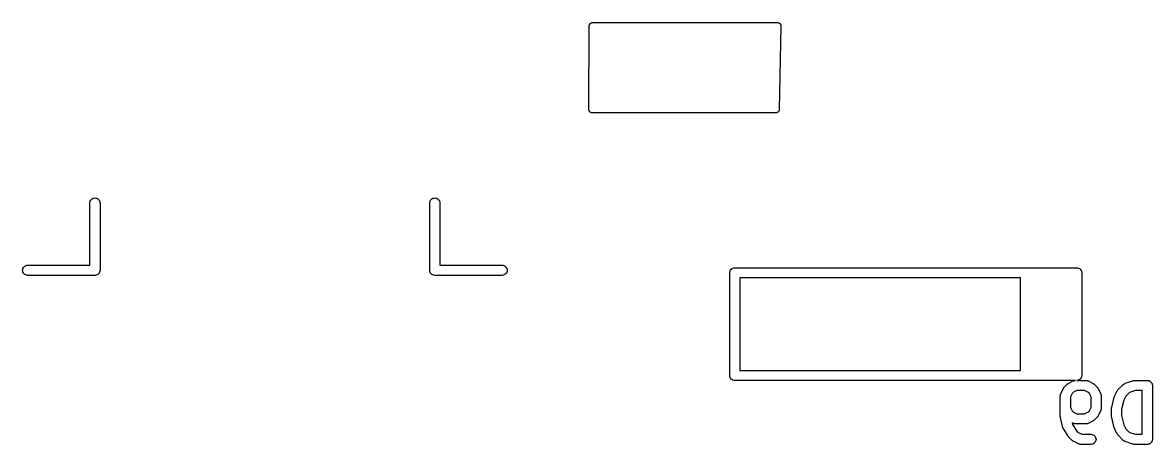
# Model space of a CAD drawing. Extents: x -13 to 127, y -89 to 15.
# Drawn here: x 5.92 to 22.72, y -85.79 to -79.52 of the extents above; entities that cross this region are included whole.
import ezdxf

# ---------------------------------------------------------------- set-up
doc = ezdxf.new("R2010")
doc.units = 0
doc.layers.add('BLACK', color=7, linetype='CONTINUOUS')

msp = doc.modelspace()

# ---------------------------------------------------------------- linework, layer by layer
at = {"layer": 'BLACK', "linetype": 'CONTINUOUS'}
for p, q in [((14.34, -80.8098), (14.345, -79.5698)), ((14.345, -79.5691), (14.3455, -79.5645)), ((14.345, -79.5696), (14.345, -79.5691)), ((14.345, -79.5697), (14.345, -79.5696)), ((14.345, -79.5698), (14.345, -79.5697)), ((14.345, -79.5697), (14.345, -79.5697)), ((14.3455, -79.5645), (14.346, -79.5599)), ((14.346, -79.5599), (14.3461, -79.5597)), ((14.3461, -79.5594), (14.3475, -79.555)), ((14.3461, -79.5597), (14.3461, -79.5594)), ((14.3475, -79.555), (14.3489, -79.5506)), ((14.3489, -79.5506), (14.349, -79.5504)), ((14.349, -79.5504), (14.3491, -79.5501)), ((14.3491, -79.5501), (14.3514, -79.5461)), ((14.3514, -79.5461), (14.3535, -79.542)), ((14.3535, -79.542), (14.3537, -79.5418)), ((14.3537, -79.5418), (14.3539, -79.5416)), ((14.3539, -79.5416), (14.3568, -79.5381)), ((14.3568, -79.5381), (14.3598, -79.5345)), ((14.3598, -79.5345), (14.36, -79.5343)), ((14.36, -79.5343), (14.3602, -79.5341)), ((14.3602, -79.5341), (14.3637, -79.5313)), ((14.3637, -79.5313), (14.3673, -79.5284)), ((14.3673, -79.5284), (14.3676, -79.5282)), ((14.3676, -79.5282), (14.3678, -79.5281)), ((14.3678, -79.5281), (14.3718, -79.526)), ((14.3718, -79.526), (14.3759, -79.5238)), ((14.3759, -79.5238), (14.3762, -79.5237)), ((14.3762, -79.5237), (14.3765, -79.5236)), ((14.3765, -79.5236), (14.3808, -79.5223)), ((14.3808, -79.5223), (14.3853, -79.521)), ((14.3853, -79.521), (14.3856, -79.5209)), ((14.3856, -79.5209), (14.3858, -79.5208)), ((14.3858, -79.5208), (14.3904, -79.5205)), ((14.3904, -79.5205), (14.395, -79.52)), ((14.395, -79.52), (17.145, -79.52)), ((17.145, -79.52), (17.1457, -79.52)), ((17.1457, -79.52), (17.146, -79.52)), ((17.146, -79.52), (17.1464, -79.52)), ((17.1464, -79.52), (17.1509, -79.5206)), ((17.1509, -79.5206), (17.1554, -79.5211)), ((17.1554, -79.5211), (17.1557, -79.5212)), ((17.1557, -79.5212), (17.156, -79.5212)), ((17.156, -79.5212), (17.1603, -79.5227)), ((17.1603, -79.5227), (17.1647, -79.524)), ((17.1647, -79.524), (17.165, -79.5242)), ((17.165, -79.5242), (17.1653, -79.5243)), ((17.1653, -79.5243), (17.1693, -79.5265)), ((17.1693, -79.5265), (17.1732, -79.5287)), ((17.195, -79.571), (17.17, -80.811)), ((17.1732, -79.5287), (17.1735, -79.529)), ((17.1735, -79.529), (17.1738, -79.5291)), ((17.1738, -79.5291), (17.1773, -79.5321)), ((17.1773, -79.5321), (17.1807, -79.535)), ((17.1807, -79.535), (17.1809, -79.5353)), ((17.1809, -79.5353), (17.1812, -79.5355)), ((17.1812, -79.5355), (17.184, -79.5391)), ((17.184, -79.5391), (17.1868, -79.5426)), ((17.1868, -79.5426), (17.187, -79.5429)), ((17.187, -79.5429), (17.1872, -79.5432)), ((17.1872, -79.5432), (17.1893, -79.5473)), ((17.1893, -79.5473), (17.1914, -79.5513)), ((17.1914, -79.5513), (17.1915, -79.5516)), ((17.1915, -79.5516), (17.1916, -79.5519)), ((17.1916, -79.5519), (17.1928, -79.5563)), ((17.1928, -79.5563), (17.1941, -79.5606)), ((17.1941, -79.5606), (17.1941, -79.561)), ((17.1941, -79.561), (17.1942, -79.5613)), ((17.1942, -79.5613), (17.1946, -79.5658)), ((17.1946, -79.5658), (17.195, -79.5703)), ((17.195, -79.5703), (17.195, -79.5707)), ((17.195, -79.5707), (17.195, -79.571)), ((14.3405, -80.8148), (14.34, -80.8098)), ((14.3409, -80.8194), (14.3405, -80.8148)), ((14.3409, -80.8195), (14.3409, -80.8194)), ((14.3409, -80.8194), (14.3409, -80.8194)), ((14.3423, -80.8242), (14.3409, -80.8195)), ((14.3436, -80.8287), (14.3423, -80.8242)), ((14.3437, -80.8288), (14.3436, -80.8287)), ((14.3437, -80.8289), (14.3437, -80.8288)), ((14.3459, -80.8331), (14.3437, -80.8289)), ((14.3482, -80.8374), (14.3459, -80.8331)), ((14.3482, -80.8375), (14.3482, -80.8374)), ((14.3482, -80.8374), (14.3482, -80.8374)), ((14.3514, -80.8414), (14.3482, -80.8375)), ((14.3543, -80.845), (14.3514, -80.8414)), ((14.3544, -80.8451), (14.3543, -80.845)), ((14.3543, -80.845), (14.3543, -80.845)), ((14.3582, -80.8483), (14.3544, -80.8451)), ((14.3618, -80.8513), (14.3582, -80.8483)), ((14.3619, -80.8513), (14.3618, -80.8513)), ((14.3618, -80.8513), (14.3618, -80.8513)), ((14.3661, -80.8536), (14.3619, -80.8513)), ((14.3703, -80.856), (14.3661, -80.8536)), ((14.3704, -80.856), (14.3703, -80.856)), ((14.375, -80.8574), (14.3704, -80.856)), ((14.3704, -80.856), (14.3704, -80.856)), ((14.3796, -80.8589), (14.375, -80.8574)), ((14.3797, -80.8589), (14.3796, -80.8589)), ((14.3846, -80.8595), (14.3797, -80.8589)), ((14.3797, -80.8589), (14.3797, -80.8589)), ((14.3893, -80.86), (14.3846, -80.8595)), ((14.3894, -80.86), (14.3893, -80.86)), ((14.3895, -80.86), (14.3894, -80.86)), ((14.3894, -80.86), (14.3894, -80.86)), ((14.39, -80.86), (14.3895, -80.86)), ((17.12, -80.86), (14.39, -80.86)), ((17.1242, -80.8596), (17.12, -80.86)), ((17.1284, -80.8593), (17.1242, -80.8596)), ((17.129, -80.8591), (17.1284, -80.8593)), ((17.1297, -80.859), (17.129, -80.8591)), ((17.1338, -80.8578), (17.1297, -80.859)), ((17.1378, -80.8567), (17.1338, -80.8578)), ((17.1384, -80.8564), (17.1378, -80.8567)), ((17.1391, -80.8562), (17.1384, -80.8564)), ((17.1428, -80.8542), (17.1391, -80.8562)), ((17.1465, -80.8524), (17.1428, -80.8542)), ((17.1471, -80.852), (17.1465, -80.8524)), ((17.1477, -80.8516), (17.1471, -80.852)), ((17.1509, -80.849), (17.1477, -80.8516)), ((17.1543, -80.8464), (17.1509, -80.849)), ((17.1547, -80.8459), (17.1543, -80.8464)), ((17.1552, -80.8455), (17.1547, -80.8459)), ((17.1579, -80.8422), (17.1552, -80.8455)), ((17.1607, -80.8391), (17.1579, -80.8422)), ((17.161, -80.8385), (17.1607, -80.8391)), ((17.1615, -80.838), (17.161, -80.8385)), ((17.1635, -80.8343), (17.1615, -80.838)), ((17.1656, -80.8306), (17.1635, -80.8343)), ((17.1658, -80.83), (17.1656, -80.8306)), ((17.1661, -80.8294), (17.1658, -80.83)), ((17.1673, -80.8254), (17.1661, -80.8294)), ((17.1687, -80.8214), (17.1673, -80.8254)), ((17.1688, -80.8207), (17.1687, -80.8214)), ((17.169, -80.8201), (17.1688, -80.8207)), ((17.1694, -80.8159), (17.169, -80.8201)), ((17.17, -80.8117), (17.1694, -80.8159)), ((17.17, -80.811), (17.17, -80.8117)), ((6.925, -82.1963), (6.92609, -82.1853)), ((6.925, -83.125), (6.925, -82.1963)), ((6.92609, -82.1853), (6.93037, -82.1712)), ((6.93037, -82.1712), (6.93734, -82.1581)), ((6.93734, -82.1581), (6.94671, -82.1467)), ((6.94671, -82.1467), (6.95813, -82.1373)), ((6.95813, -82.1373), (6.97116, -82.1304)), ((6.97116, -82.1304), (6.9853, -82.1261)), ((6.9853, -82.1261), (7, -82.1246)), ((7, -82.1246), (7.0147, -82.1261)), ((7.0147, -82.1261), (7.02884, -82.1304)), ((7.02884, -82.1304), (7.04187, -82.1373)), ((7.04187, -82.1373), (7.05329, -82.1467)), ((7.05329, -82.1467), (7.06266, -82.1581)), ((7.06266, -82.1581), (7.06962, -82.1712)), ((7.06962, -82.1712), (7.07391, -82.1853)), ((7.07391, -82.1853), (7.075, -82.1963)), ((7.075, -82.1963), (7.075, -83.1963)), ((11.975, -82.1963), (11.9761, -82.1853)), ((11.975, -83.1963), (11.975, -82.1963)), ((11.9761, -82.1853), (11.9804, -82.1712)), ((11.9804, -82.1712), (11.9873, -82.1581)), ((11.9873, -82.1581), (11.9967, -82.1467)), ((11.9967, -82.1467), (12.0081, -82.1373)), ((12.0081, -82.1373), (12.0212, -82.1304)), ((12.0212, -82.1304), (12.0353, -82.1261)), ((12.0353, -82.1261), (12.05, -82.1246)), ((12.05, -82.1246), (12.0647, -82.1261)), ((12.0647, -82.1261), (12.0788, -82.1304)), ((12.0788, -82.1304), (12.0919, -82.1373)), ((12.0919, -82.1373), (12.1033, -82.1467)), ((12.1033, -82.1467), (12.1127, -82.1581)), ((12.1127, -82.1581), (12.1196, -82.1712)), ((12.1196, -82.1712), (12.1239, -82.1853)), ((12.1239, -82.1853), (12.125, -82.1963)), ((12.125, -82.1963), (12.125, -83.125)), ((5.92464, -83.2), (5.92609, -83.1853)), ((5.92609, -83.2147), (5.92464, -83.2)), ((5.92609, -83.1853), (5.93037, -83.1712)), ((5.93037, -83.2288), (5.92609, -83.2147)), ((5.93037, -83.1712), (5.93734, -83.1581)), ((5.93734, -83.2419), (5.93037, -83.2288)), ((5.93734, -83.1581), (5.94671, -83.1467)), ((5.94671, -83.2533), (5.93734, -83.2419)), ((5.94671, -83.1467), (5.95813, -83.1373)), ((5.95813, -83.2627), (5.94671, -83.2533)), ((5.95813, -83.1373), (5.97116, -83.1304)), ((5.97116, -83.2696), (5.95813, -83.2627)), ((5.97116, -83.1304), (5.9853, -83.1261)), ((5.9853, -83.2739), (5.97116, -83.2696)), ((5.9853, -83.1261), (5.99632, -83.125)), ((5.99632, -83.275), (5.9853, -83.2739)), ((5.99632, -83.125), (6.925, -83.125)), ((6.99632, -83.275), (5.99632, -83.275)), ((7, -83.2754), (6.99632, -83.275)), ((7.00367, -83.275), (7, -83.2754)), ((7.0147, -83.2739), (7.00367, -83.275)), ((7.02884, -83.2696), (7.0147, -83.2739)), ((7.04187, -83.2627), (7.02884, -83.2696)), ((7.05329, -83.2533), (7.04187, -83.2627)), ((7.06266, -83.2419), (7.05329, -83.2533)), ((7.06962, -83.2288), (7.06266, -83.2419)), ((7.07391, -83.2147), (7.06962, -83.2288)), ((7.07536, -83.2), (7.07391, -83.2147)), ((7.075, -83.1963), (7.07536, -83.2)), ((11.9746, -83.2), (11.975, -83.1963)), ((11.9761, -83.2147), (11.9746, -83.2)), ((11.9804, -83.2288), (11.9761, -83.2147)), ((11.9873, -83.2419), (11.9804, -83.2288)), ((11.991, -83.2464), (11.9873, -83.2419)), ((11.9967, -83.2533), (11.991, -83.2464)), ((12.0081, -83.2627), (11.9967, -83.2533)), ((12.0212, -83.2696), (12.0081, -83.2627)), ((12.0353, -83.2739), (12.0212, -83.2696)), ((12.05, -83.2754), (12.0353, -83.2739)), ((12.0537, -83.275), (12.05, -83.2754)), ((13.0537, -83.275), (12.0537, -83.275)), ((12.125, -83.125), (13.0537, -83.125)), ((13.0537, -83.125), (13.0647, -83.1261)), ((13.0647, -83.2739), (13.0537, -83.275)), ((13.0647, -83.1261), (13.0788, -83.1304)), ((13.0788, -83.2696), (13.0647, -83.2739)), ((13.0788, -83.1304), (13.0919, -83.1373)), ((13.0919, -83.2627), (13.0788, -83.2696)), ((13.0919, -83.1373), (13.1033, -83.1467)), ((13.1033, -83.2533), (13.0919, -83.2627)), ((13.1033, -83.1467), (13.1127, -83.1581)), ((13.1127, -83.2419), (13.1033, -83.2533)), ((13.1127, -83.1581), (13.1196, -83.1712)), ((13.1196, -83.2288), (13.1127, -83.2419)), ((13.1196, -83.1712), (13.1239, -83.1853)), ((13.1239, -83.2147), (13.1196, -83.2288)), ((13.1239, -83.1853), (13.1254, -83.2)), ((13.1254, -83.2), (13.1239, -83.2147)), ((16.4346, -83.238), (16.4361, -83.2233)), ((16.435, -83.2417), (16.4346, -83.238)), ((16.435, -84.7583), (16.435, -83.2417)), ((16.4361, -83.2233), (16.4404, -83.2092)), ((16.4404, -83.2092), (16.4473, -83.1961)), ((16.4473, -83.1961), (16.4567, -83.1847)), ((16.4567, -83.1847), (16.4681, -83.1753)), ((16.4681, -83.1753), (16.4812, -83.1684)), ((16.4812, -83.1684), (16.4953, -83.1641)), ((16.4953, -83.1641), (16.4961, -83.164)), ((16.4961, -83.164), (16.51, -83.1626)), ((16.51, -83.1626), (16.5137, -83.163)), ((16.5137, -83.163), (20.8243, -83.163)), ((20.8243, -83.163), (20.828, -83.1626)), ((20.828, -83.1626), (20.8317, -83.163)), ((20.8317, -83.163), (20.9513, -83.163)), ((20.9513, -83.163), (20.955, -83.1626)), ((20.955, -83.1626), (20.9587, -83.163)), ((20.9587, -83.163), (21.0783, -83.163)), ((21.0783, -83.163), (21.082, -83.1626)), ((21.082, -83.1626), (21.0857, -83.163)), ((21.0857, -83.163), (21.2053, -83.163)), ((21.2053, -83.163), (21.209, -83.1626)), ((21.209, -83.1626), (21.2127, -83.163)), ((21.2127, -83.163), (21.3323, -83.163)), ((21.3323, -83.163), (21.336, -83.1626)), ((21.336, -83.1626), (21.3397, -83.163)), ((21.3397, -83.163), (21.4593, -83.163)), ((21.4593, -83.163), (21.463, -83.1626)), ((21.463, -83.1626), (21.4667, -83.163)), ((21.4667, -83.163), (21.5863, -83.163)), ((21.5863, -83.163), (21.59, -83.1626)), ((21.59, -83.1626), (21.6039, -83.164)), ((21.6039, -83.164), (21.6047, -83.1641)), ((21.6047, -83.1641), (21.6188, -83.1684)), ((21.6188, -83.1684), (21.6319, -83.1753)), ((21.6319, -83.1753), (21.6433, -83.1847)), ((21.6433, -83.1847), (21.6527, -83.1961)), ((21.6527, -83.1961), (21.6596, -83.2092)), ((21.6596, -83.2092), (21.6639, -83.2233)), ((21.6639, -83.2233), (21.6654, -83.238)), ((21.6654, -83.238), (21.665, -83.2417)), ((21.665, -83.2417), (21.665, -84.7583)), ((16.585, -83.313), (16.585, -84.687)), ((20.753, -83.313), (16.585, -83.313)), ((20.753, -84.687), (20.753, -83.313)), ((16.4346, -84.762), (16.435, -84.7583)), ((16.4361, -84.7767), (16.4346, -84.762)), ((16.4404, -84.7908), (16.4361, -84.7767)), ((16.4473, -84.8039), (16.4404, -84.7908)), ((16.585, -84.687), (20.753, -84.687)), ((21.6596, -84.7908), (21.6527, -84.8039)), ((21.6639, -84.7767), (21.6596, -84.7908)), ((21.6654, -84.762), (21.6639, -84.7767)), ((21.665, -84.7583), (21.6654, -84.762)), ((16.4567, -84.8153), (16.4473, -84.8039)), ((16.4681, -84.8247), (16.4567, -84.8153)), ((16.4812, -84.8316), (16.4681, -84.8247)), ((16.4953, -84.8359), (16.4812, -84.8316)), ((16.5035, -84.8367), (16.4953, -84.8359)), ((16.5054, -84.8369), (16.5035, -84.8367)), ((16.5063, -84.837), (16.5054, -84.8369)), ((16.51, -84.8374), (16.5063, -84.837)), ((16.5137, -84.837), (16.51, -84.8374)), ((20.8243, -84.837), (16.5137, -84.837)), ((20.828, -84.8374), (20.8243, -84.837)), ((20.8317, -84.837), (20.828, -84.8374)), ((20.9513, -84.837), (20.8317, -84.837)), ((20.955, -84.8374), (20.9513, -84.837)), ((20.9587, -84.837), (20.955, -84.8374)), ((21.0783, -84.837), (20.9587, -84.837)), ((21.082, -84.8374), (21.0783, -84.837)), ((21.0857, -84.837), (21.082, -84.8374)), ((21.2053, -84.837), (21.0857, -84.837)), ((21.209, -84.8374), (21.2053, -84.837)), ((21.2127, -84.837), (21.209, -84.8374)), ((21.3323, -84.837), (21.2127, -84.837)), ((21.336, -84.8374), (21.3323, -84.837)), ((21.3397, -84.837), (21.336, -84.8374)), ((21.4593, -84.837), (21.3397, -84.837)), ((21.3543, -85.0307), (21.3924, -84.9546)), ((21.3924, -84.9546), (21.3929, -84.9536)), ((21.3929, -84.9536), (21.3952, -84.9501)), ((21.3952, -84.9501), (21.3972, -84.9464)), ((21.3972, -84.9464), (21.3992, -84.944)), ((21.3992, -84.944), (21.4009, -84.9413)), ((21.4009, -84.9413), (21.4038, -84.9383)), ((21.4038, -84.9383), (21.4065, -84.9351)), ((21.4065, -84.9351), (21.4446, -84.897)), ((21.4446, -84.897), (21.4453, -84.8962)), ((21.4453, -84.8962), (21.4486, -84.8936)), ((21.4486, -84.8936), (21.4517, -84.8907)), ((21.4517, -84.8907), (21.4543, -84.889)), ((21.4543, -84.889), (21.4568, -84.8871)), ((21.4568, -84.8871), (21.4605, -84.8852)), ((21.463, -84.8374), (21.4593, -84.837)), ((21.4605, -84.8852), (21.4641, -84.8829)), ((21.4667, -84.837), (21.463, -84.8374)), ((21.4641, -84.8829), (21.5403, -84.8448)), ((21.5728, -84.837), (21.4667, -84.837)), ((21.5403, -84.8448), (21.5412, -84.8444)), ((21.5412, -84.8444), (21.5433, -84.8436)), ((21.5433, -84.8436), (21.5452, -84.8426)), ((21.5452, -84.8426), (21.5501, -84.8411)), ((21.5501, -84.8411), (21.5549, -84.8393)), ((21.5549, -84.8393), (21.5571, -84.839)), ((21.5571, -84.839), (21.5592, -84.8383)), ((21.5592, -84.8383), (21.5644, -84.8378)), ((21.5644, -84.8378), (21.5694, -84.837)), ((21.5694, -84.837), (21.5716, -84.8371)), ((21.5716, -84.8371), (21.5728, -84.837)), ((21.5965, -84.8367), (21.5946, -84.8369)), ((21.5946, -84.8369), (21.7262, -84.8369)), ((21.6047, -84.8359), (21.5965, -84.8367)), ((21.6188, -84.8316), (21.6047, -84.8359)), ((21.6319, -84.8247), (21.6188, -84.8316)), ((21.6433, -84.8153), (21.6319, -84.8247)), ((21.6527, -84.8039), (21.6433, -84.8153)), ((21.7262, -84.8369), (21.7272, -84.8369)), ((21.7272, -84.8369), (21.7294, -84.8372)), ((21.7294, -84.8372), (21.7316, -84.8371)), ((21.7316, -84.8371), (21.7367, -84.838)), ((21.7367, -84.838), (21.7418, -84.8385)), ((21.7418, -84.8385), (21.7439, -84.8392)), ((21.7439, -84.8392), (21.7461, -84.8396)), ((21.7461, -84.8396), (21.7509, -84.8414)), ((21.7509, -84.8414), (21.7557, -84.843)), ((21.7557, -84.843), (21.7577, -84.844)), ((21.7577, -84.844), (21.7597, -84.8448)), ((21.7597, -84.8448), (21.8359, -84.8829)), ((21.8359, -84.8829), (21.8369, -84.8834)), ((21.8369, -84.8834), (21.8404, -84.8857)), ((21.8404, -84.8857), (21.8441, -84.8877)), ((21.8441, -84.8877), (21.8465, -84.8897)), ((21.8465, -84.8897), (21.8491, -84.8914)), ((21.8491, -84.8914), (21.8522, -84.8943)), ((21.8522, -84.8943), (21.8554, -84.897)), ((21.8554, -84.897), (21.8935, -84.9351)), ((21.8935, -84.9351), (21.8942, -84.9358)), ((21.8942, -84.9358), (21.8969, -84.9391)), ((21.8969, -84.9391), (21.8998, -84.9422)), ((21.8998, -84.9422), (21.9014, -84.9448)), ((21.9014, -84.9448), (21.9034, -84.9472)), ((21.9034, -84.9472), (21.9053, -84.951)), ((21.9053, -84.951), (21.9076, -84.9546)), ((21.9076, -84.9546), (21.9457, -85.0307)), ((22.2065, -84.9732), (22.2827, -84.897)), ((22.2827, -84.897), (22.2834, -84.8962)), ((22.2834, -84.8962), (22.2852, -84.8949)), ((22.2852, -84.8949), (22.2867, -84.8933)), ((22.2867, -84.8933), (22.2909, -84.8903)), ((22.2909, -84.8903), (22.2949, -84.8871)), ((22.2949, -84.8871), (22.2968, -84.8861)), ((22.2968, -84.8861), (22.2986, -84.8848)), ((22.2986, -84.8848), (22.3033, -84.8827)), ((22.3033, -84.8827), (22.3079, -84.8804)), ((22.3079, -84.8804), (22.31, -84.8797)), ((22.31, -84.8797), (22.312, -84.8788)), ((22.312, -84.8788), (22.4263, -84.8408)), ((22.4263, -84.8408), (22.4273, -84.8404)), ((22.4273, -84.8404), (22.4314, -84.8395)), ((22.4314, -84.8395), (22.4354, -84.8383)), ((22.4354, -84.8383), (22.4385, -84.838)), ((22.4385, -84.838), (22.4416, -84.8374)), ((22.4416, -84.8374), (22.4458, -84.8373)), ((22.4458, -84.8373), (22.45, -84.8369)), ((22.45, -84.8369), (22.6405, -84.8369)), ((22.6405, -84.8369), (22.641, -84.8369)), ((22.641, -84.8369), (22.641, -84.8369)), ((22.641, -84.8369), (22.641, -84.8369)), ((22.641, -84.8369), (22.6415, -84.8369)), ((22.6415, -84.8369), (22.6486, -84.8377)), ((22.6486, -84.8377), (22.6556, -84.8384)), ((22.6556, -84.8384), (22.6558, -84.8385)), ((22.6558, -84.8385), (22.6561, -84.8385)), ((22.6561, -84.8385), (22.6628, -84.8407)), ((22.6628, -84.8407), (22.6695, -84.8428)), ((22.6695, -84.8428), (22.6698, -84.8429)), ((22.6698, -84.8429), (22.67, -84.843)), ((22.67, -84.843), (22.6762, -84.8464)), ((22.6762, -84.8464), (22.6824, -84.8497)), ((22.6824, -84.8497), (22.6826, -84.8499)), ((22.6826, -84.8499), (22.6828, -84.85)), ((22.6828, -84.85), (22.6883, -84.8546)), ((22.6883, -84.8546), (22.6937, -84.8591)), ((22.6937, -84.8591), (22.6939, -84.8593)), ((22.6939, -84.8593), (22.6941, -84.8594)), ((22.6941, -84.8594), (22.6985, -84.8649)), ((22.6985, -84.8649), (22.7029, -84.8704)), ((22.7029, -84.8704), (22.7031, -84.8706)), ((22.7031, -84.8706), (22.7032, -84.8708)), ((22.7032, -84.8708), (22.7065, -84.8771)), ((22.7065, -84.8771), (22.7098, -84.8833)), ((22.7098, -84.8833), (22.7099, -84.8836)), ((22.7099, -84.8836), (22.71, -84.8838)), ((22.71, -84.8838), (22.712, -84.8906)), ((22.712, -84.8906), (22.714, -84.8973)), ((22.714, -84.8973), (22.7141, -84.8976)), ((22.7141, -84.8976), (22.7141, -84.8978)), ((22.7141, -84.8978), (22.7148, -84.9049)), ((22.7148, -84.9049), (22.7155, -84.9119)), ((22.7155, -84.9119), (22.7155, -85.7119)), ((21.3464, -85.0632), (21.3467, -85.061)), ((21.3464, -85.0643), (21.3464, -85.0632)), ((21.3464, -85.369), (21.3464, -85.0643)), ((21.3466, -85.0588), (21.3475, -85.0538)), ((21.3467, -85.061), (21.3466, -85.0588)), ((21.3475, -85.0538), (21.3481, -85.0487)), ((21.3481, -85.0487), (21.3487, -85.0466)), ((21.3487, -85.0466), (21.3491, -85.0444)), ((21.3491, -85.0444), (21.3509, -85.0396)), ((21.3509, -85.0396), (21.3525, -85.0347)), ((21.3525, -85.0347), (21.3536, -85.0328)), ((21.3536, -85.0328), (21.3543, -85.0307)), ((21.5212, -85.0325), (21.4964, -85.082)), ((21.4964, -85.082), (21.4964, -85.2371)), ((21.542, -85.0116), (21.5212, -85.0325)), ((21.5915, -84.9869), (21.542, -85.0116)), ((21.7085, -84.9869), (21.5915, -84.9869)), ((21.758, -85.0116), (21.7085, -84.9869)), ((21.7788, -85.0325), (21.758, -85.0116)), ((21.8036, -85.082), (21.7788, -85.0325)), ((21.8036, -85.2371), (21.8036, -85.082)), ((21.9457, -85.0307), (21.9461, -85.0317)), ((21.9461, -85.0317), (21.9469, -85.0338)), ((21.9469, -85.0338), (21.9479, -85.0357)), ((21.9479, -85.0357), (21.9494, -85.0406)), ((21.9494, -85.0406), (21.9512, -85.0454)), ((21.9512, -85.0454), (21.9515, -85.0476)), ((21.9515, -85.0476), (21.9521, -85.0497)), ((21.9521, -85.0497), (21.9526, -85.0548)), ((21.9526, -85.0548), (21.9534, -85.0599)), ((21.9534, -85.0599), (21.9534, -85.0621)), ((21.9534, -85.0621), (21.9536, -85.0643)), ((21.9536, -85.0643), (21.9536, -85.2548)), ((22.1106, -85.2366), (22.1487, -85.0842)), ((22.1487, -85.0842), (22.1489, -85.0832)), ((22.1489, -85.0832), (22.149, -85.0829)), ((22.149, -85.0829), (22.1491, -85.0825)), ((22.1491, -85.0825), (22.1516, -85.076)), ((22.1516, -85.076), (22.154, -85.0695)), ((22.154, -85.0695), (22.1542, -85.0692)), ((22.1542, -85.0692), (22.1543, -85.0688)), ((22.1543, -85.0688), (22.1924, -84.9926)), ((22.1924, -84.9926), (22.1929, -84.9917)), ((22.1929, -84.9917), (22.1952, -84.9882)), ((22.1952, -84.9882), (22.1972, -84.9845)), ((22.1972, -84.9845), (22.1992, -84.9821)), ((22.1992, -84.9821), (22.2009, -84.9794)), ((22.2009, -84.9794), (22.2038, -84.9764)), ((22.2038, -84.9764), (22.2065, -84.9732)), ((22.2922, -85.1286), (22.2583, -85.264)), ((22.3212, -85.0706), (22.2922, -85.1286)), ((22.3762, -85.0156), (22.3212, -85.0706)), ((22.4622, -84.9869), (22.3762, -85.0156)), ((22.5655, -84.9869), (22.4622, -84.9869)), ((22.5655, -85.6369), (22.5655, -84.9869)), ((21.4964, -85.2371), (21.5212, -85.2865)), ((21.5212, -85.2865), (21.542, -85.3074)), ((21.758, -85.3074), (21.7788, -85.2865)), ((21.7788, -85.2865), (21.8036, -85.2371)), ((21.9457, -85.2883), (21.9076, -85.3645)), ((21.9464, -85.2862), (21.9457, -85.2883)), ((21.9475, -85.2843), (21.9464, -85.2862)), ((21.9491, -85.2794), (21.9475, -85.2843)), ((21.9509, -85.2746), (21.9491, -85.2794)), ((21.9513, -85.2725), (21.9509, -85.2746)), ((21.9519, -85.2704), (21.9513, -85.2725)), ((21.9525, -85.2653), (21.9519, -85.2704)), ((21.9534, -85.2602), (21.9525, -85.2653)), ((21.9536, -85.2558), (21.9533, -85.258)), ((21.9533, -85.258), (21.9534, -85.2602)), ((21.9536, -85.2548), (21.9536, -85.2558)), ((22.1083, -85.2537), (22.1085, -85.2524)), ((22.1083, -85.2548), (22.1083, -85.2537)), ((22.1083, -85.369), (22.1083, -85.2548)), ((22.1084, -85.251), (22.1093, -85.2451)), ((22.1085, -85.2524), (22.1084, -85.251)), ((22.1093, -85.2451), (22.11, -85.2392)), ((22.11, -85.2392), (22.1104, -85.2379)), ((22.1104, -85.2379), (22.1106, -85.2366)), ((22.2583, -85.264), (22.2583, -85.3598)), ((21.3466, -85.3704), (21.3464, -85.369)), ((21.3465, -85.3717), (21.3466, -85.3704)), ((21.3473, -85.3776), (21.3465, -85.3717)), ((21.3479, -85.3836), (21.3473, -85.3776)), ((21.3482, -85.3849), (21.3479, -85.3836)), ((21.3484, -85.3862), (21.3482, -85.3849)), ((21.3487, -85.3872), (21.3484, -85.3862)), ((21.3868, -85.5396), (21.3487, -85.3872)), ((21.542, -85.3074), (21.5915, -85.3321)), ((21.5915, -85.3321), (21.7085, -85.3321)), ((21.7085, -85.3321), (21.758, -85.3074)), ((21.8359, -85.4361), (21.7597, -85.4742)), ((21.8395, -85.4339), (21.8359, -85.4361)), ((21.8432, -85.4319), (21.8395, -85.4339)), ((21.8457, -85.43), (21.8432, -85.4319)), ((21.8483, -85.4283), (21.8457, -85.43)), ((21.8514, -85.4254), (21.8483, -85.4283)), ((21.8547, -85.4228), (21.8514, -85.4254)), ((21.8554, -85.4221), (21.8547, -85.4228)), ((21.8935, -85.384), (21.8554, -85.4221)), ((21.8962, -85.3807), (21.8935, -85.384)), ((21.8991, -85.3777), (21.8962, -85.3807)), ((21.9008, -85.3751), (21.8991, -85.3777)), ((21.9028, -85.3727), (21.9008, -85.3751)), ((21.9048, -85.369), (21.9028, -85.3727)), ((21.9071, -85.3654), (21.9048, -85.369)), ((21.9076, -85.3645), (21.9071, -85.3654)), ((22.1085, -85.3704), (22.1083, -85.369)), ((22.1084, -85.3717), (22.1085, -85.3704)), ((22.1092, -85.3776), (22.1084, -85.3717)), ((22.1098, -85.3836), (22.1092, -85.3776)), ((22.1101, -85.3849), (22.1098, -85.3836)), ((22.1103, -85.3862), (22.1101, -85.3849)), ((22.1106, -85.3872), (22.1103, -85.3862)), ((22.1487, -85.5396), (22.1106, -85.3872)), ((22.2583, -85.3598), (22.2922, -85.4953)), ((21.3884, -85.5443), (21.3868, -85.5396)), ((21.3898, -85.5491), (21.3884, -85.5443)), ((21.3909, -85.5512), (21.3898, -85.5491)), ((21.3917, -85.5534), (21.3909, -85.5512)), ((21.3942, -85.5577), (21.3917, -85.5534)), ((21.3965, -85.5622), (21.3942, -85.5577)), ((21.3971, -85.563), (21.3965, -85.5622)), ((21.4733, -85.6773), (21.3971, -85.563)), ((21.5403, -85.4742), (21.5229, -85.4655)), ((21.5229, -85.4655), (21.5291, -85.4906)), ((21.5291, -85.4906), (21.594, -85.5879)), ((21.5423, -85.475), (21.5403, -85.4742)), ((21.5443, -85.4761), (21.5423, -85.475)), ((21.5491, -85.4776), (21.5443, -85.4761)), ((21.5539, -85.4795), (21.5491, -85.4776)), ((21.5561, -85.4798), (21.5539, -85.4795)), ((21.5582, -85.4805), (21.5561, -85.4798)), ((21.5633, -85.4811), (21.5582, -85.4805)), ((21.5684, -85.4819), (21.5633, -85.4811)), ((21.5706, -85.4819), (21.5684, -85.4819)), ((21.5728, -85.4821), (21.5706, -85.4819)), ((21.5738, -85.4821), (21.5728, -85.4821)), ((21.7262, -85.4821), (21.5738, -85.4821)), ((21.594, -85.5879), (21.6182, -85.6122)), ((21.6182, -85.6122), (21.6677, -85.6369)), ((21.7284, -85.4819), (21.7262, -85.4821)), ((21.7306, -85.482), (21.7284, -85.4819)), ((21.7356, -85.4812), (21.7306, -85.482)), ((21.7408, -85.4807), (21.7356, -85.4812)), ((21.7429, -85.4801), (21.7408, -85.4807)), ((21.7451, -85.4797), (21.7429, -85.4801)), ((21.7499, -85.478), (21.7451, -85.4797)), ((21.7548, -85.4765), (21.7499, -85.478)), ((21.7567, -85.4754), (21.7548, -85.4765)), ((21.7588, -85.4747), (21.7567, -85.4754)), ((21.7597, -85.4742), (21.7588, -85.4747)), ((22.1488, -85.5399), (22.1487, -85.5396)), ((22.1488, -85.5403), (22.1488, -85.5399)), ((22.1512, -85.5468), (22.1488, -85.5403)), ((22.1536, -85.5534), (22.1512, -85.5468)), ((22.1538, -85.5537), (22.1536, -85.5534)), ((22.1539, -85.554), (22.1538, -85.5537)), ((22.1543, -85.555), (22.1539, -85.554)), ((22.1924, -85.6312), (22.1543, -85.555)), ((22.1947, -85.6347), (22.1924, -85.6312)), ((22.2922, -85.4953), (22.3212, -85.5532)), ((22.3212, -85.5532), (22.3762, -85.6083)), ((22.3762, -85.6083), (22.4622, -85.6369)), ((21.4777, -85.6827), (21.4733, -85.6773)), ((21.4819, -85.688), (21.4777, -85.6827)), ((21.4826, -85.6886), (21.4819, -85.688)), ((21.4826, -85.6887), (21.4826, -85.6886)), ((21.4826, -85.6886), (21.4826, -85.6886)), ((21.4827, -85.6887), (21.4826, -85.6887)), ((21.5208, -85.7268), (21.4827, -85.6887)), ((21.524, -85.7295), (21.5208, -85.7268)), ((21.5271, -85.7325), (21.524, -85.7295)), ((21.5297, -85.7342), (21.5271, -85.7325)), ((21.5321, -85.7361), (21.5297, -85.7342)), ((21.5358, -85.7381), (21.5321, -85.7361)), ((21.5393, -85.7404), (21.5358, -85.7381)), ((21.5403, -85.7409), (21.5393, -85.7404)), ((21.6165, -85.779), (21.5403, -85.7409)), ((21.6185, -85.7798), (21.6165, -85.779)), ((21.6205, -85.7808), (21.6185, -85.7798)), ((21.6253, -85.7824), (21.6205, -85.7808)), ((21.6301, -85.7842), (21.6253, -85.7824)), ((21.6323, -85.7846), (21.6301, -85.7842)), ((21.6344, -85.7853), (21.6323, -85.7846)), ((21.6395, -85.7858), (21.6344, -85.7853)), ((21.6446, -85.7867), (21.6395, -85.7858)), ((21.6468, -85.7867), (21.6446, -85.7867)), ((21.649, -85.7869), (21.6468, -85.7867)), ((21.65, -85.7869), (21.649, -85.7869)), ((21.8024, -85.7869), (21.65, -85.7869)), ((21.6677, -85.6369), (21.8024, -85.6369)), ((21.8024, -85.6369), (21.8034, -85.6369)), ((21.8169, -85.7855), (21.8024, -85.7869)), ((21.8034, -85.6369), (21.818, -85.6385)), ((21.831, -85.7812), (21.8169, -85.7855)), ((21.818, -85.6385), (21.8319, -85.643)), ((21.8439, -85.7744), (21.831, -85.7812)), ((21.8319, -85.643), (21.8448, -85.65)), ((21.8552, -85.7651), (21.8439, -85.7744)), ((21.8448, -85.65), (21.856, -85.6594)), ((21.8646, -85.7538), (21.8552, -85.7651)), ((21.856, -85.6594), (21.8651, -85.6708)), ((21.8715, -85.741), (21.8646, -85.7538)), ((21.8651, -85.6708), (21.8719, -85.6838)), ((21.8758, -85.727), (21.8715, -85.741)), ((21.8719, -85.6838), (21.8761, -85.6979)), ((21.8774, -85.7124), (21.8758, -85.727)), ((21.8761, -85.6979), (21.8774, -85.7124)), ((22.1966, -85.6385), (22.1947, -85.6347)), ((22.1986, -85.6409), (22.1966, -85.6385)), ((22.2002, -85.6436), (22.1986, -85.6409)), ((22.2031, -85.6466), (22.2002, -85.6436)), ((22.2058, -85.6499), (22.2031, -85.6466)), ((22.2065, -85.6507), (22.2058, -85.6499)), ((22.2827, -85.7268), (22.2065, -85.6507)), ((22.2844, -85.7282), (22.2827, -85.7268)), ((22.2859, -85.7299), (22.2844, -85.7282)), ((22.29, -85.7329), (22.2859, -85.7299)), ((22.294, -85.7361), (22.29, -85.7329)), ((22.2959, -85.7372), (22.294, -85.7361)), ((22.2977, -85.7385), (22.2959, -85.7372)), ((22.3024, -85.7406), (22.2977, -85.7385)), ((22.3069, -85.743), (22.3024, -85.7406)), ((22.309, -85.7437), (22.3069, -85.743)), ((22.311, -85.7446), (22.309, -85.7437)), ((22.312, -85.745), (22.311, -85.7446)), ((22.4263, -85.7831), (22.312, -85.745)), ((22.4304, -85.784), (22.4263, -85.7831)), ((22.4344, -85.7853), (22.4304, -85.784)), ((22.4375, -85.7856), (22.4344, -85.7853)), ((22.4406, -85.7863), (22.4375, -85.7856)), ((22.4448, -85.7864), (22.4406, -85.7863)), ((22.449, -85.7869), (22.4448, -85.7864)), ((22.45, -85.7869), (22.449, -85.7869)), ((22.6405, -85.7869), (22.45, -85.7869)), ((22.4622, -85.6369), (22.5655, -85.6369)), ((22.6475, -85.7862), (22.6405, -85.7869)), ((22.6545, -85.7856), (22.6475, -85.7862)), ((22.6548, -85.7855), (22.6545, -85.7856)), ((22.655, -85.7855), (22.6548, -85.7855)), ((22.6618, -85.7834), (22.655, -85.7855)), ((22.6686, -85.7814), (22.6618, -85.7834)), ((22.6688, -85.7813), (22.6686, -85.7814)), ((22.6691, -85.7812), (22.6688, -85.7813)), ((22.6753, -85.7779), (22.6691, -85.7812)), ((22.6815, -85.7747), (22.6753, -85.7779)), ((22.6817, -85.7745), (22.6815, -85.7747)), ((22.682, -85.7744), (22.6817, -85.7745)), ((22.6875, -85.7699), (22.682, -85.7744)), ((22.693, -85.7655), (22.6875, -85.7699)), ((22.6931, -85.7653), (22.693, -85.7655)), ((22.6933, -85.7651), (22.6931, -85.7653)), ((22.6978, -85.7597), (22.6933, -85.7651)), ((22.7024, -85.7543), (22.6978, -85.7597)), ((22.7025, -85.754), (22.7024, -85.7543)), ((22.7027, -85.7538), (22.7025, -85.754)), ((22.706, -85.7477), (22.7027, -85.7538)), ((22.7094, -85.7415), (22.706, -85.7477)), ((22.7095, -85.7412), (22.7094, -85.7415)), ((22.7096, -85.741), (22.7095, -85.7412)), ((22.7117, -85.7342), (22.7096, -85.741)), ((22.7138, -85.7275), (22.7117, -85.7342)), ((22.7139, -85.7272), (22.7138, -85.7275)), ((22.7147, -85.72), (22.7139, -85.727)), ((22.7139, -85.727), (22.7139, -85.7272)), ((22.7155, -85.713), (22.7147, -85.72)), ((22.7155, -85.7119), (22.7155, -85.7124)), ((22.7155, -85.7124), (22.7155, -85.7124)), ((22.7155, -85.7124), (22.7155, -85.7124)), ((22.7155, -85.7124), (22.7155, -85.713))]:
    msp.add_line(p, q, dxfattribs=at)

doc.saveas('drawing.dxf')
